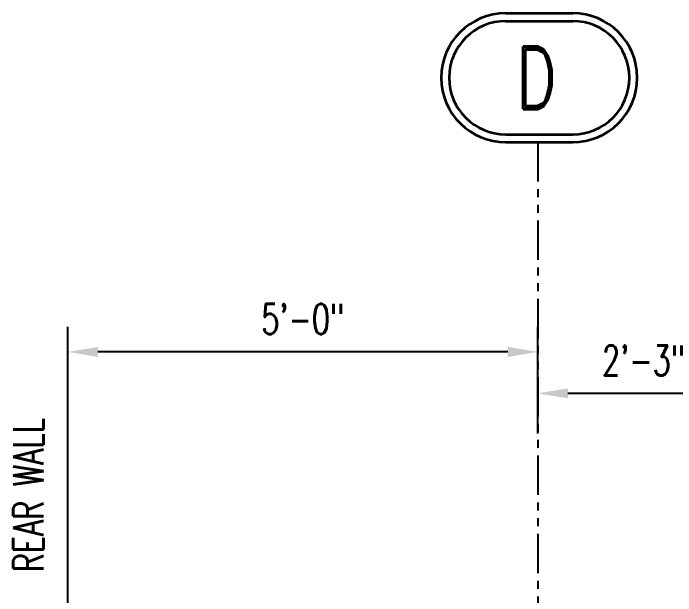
# Model space of a CAD drawing. Header units: inches. Extents: x 0 to 1408, y 0 to 1088.
# Drawn here: x 775.4 to 860, y 927.5 to 1001.9 of the extents above; entities that cross this region are included whole.
import ezdxf
from ezdxf.enums import TextEntityAlignment as Align

# ---------------------------------------------------------------- set-up
doc = ezdxf.new("R2010")
doc.units = ezdxf.units.IN
doc.header["$LTSCALE"] = 32
doc.header["$MEASUREMENT"] = 0
doc.linetypes.add('PHANTOM2', pattern=[1.25, 0.625, -0.125, 0.125, -0.125, 0.125, -0.125])
for name, color, linetype, lineweight in [('AM_6', 140, 'Continuous', 35), ('Equipment-AM_0', 7, 'Continuous', 50), ('Equipment-AM_5', 92, 'Continuous', 25), ('Equipment-AM_6', 140, 'Continuous', 35), ('Layout-AM_11', 92, 'PHANTOM2', 25)]:
    doc.layers.add(name, color=color, linetype=linetype, lineweight=lineweight)
doc.styles.add('ROMAND', font='romand')
doc.styles.get("Standard").update_dxf_attribs({"font": 'ROMANS.SHX', "width": 0.7})
doc.dimstyles.new('VALMET_ANSI$0', dxfattribs={"dimscale": 48, "dimtxt": 0.12, "dimasz": 0.12, "dimexe": 0.1, "dimexo": 0.05, "dimgap": 0.06, "dimtad": 1, "dimtoh": 1, "dimdec": 5, "dimzin": 7, "dimdsep": 46, "dimlunit": 4, "dimtxsty": 'Standard', "dimcen": 0, "dimclrd": 256, "dimclre": 256, "dimclrt": 140, "dimadec": 0, "dimazin": 2, "dimtp": 0.1, "dimtm": 0.1, "dimtfac": 0.71, "dimtdec": 5, "dimtofl": 0, "dimtmove": 0, "dimatfit": 3, "dimfxl": 1, "dimfrac": 2, "dimtolj": 1, "dimtzin": 7, "dimlwd": -1, "dimlwe": -1, "dimarcsym": 1})

# ---------------------------------------------------------------- blocks, each defined once
blk = doc.blocks.new('*D88')
at = {"layer": 'Defpoints', "color": 0, "transparency": 16777216}
for p in [(782.409, 958.673), (842.359, 951.932), (782.409, 919.274)]:
    blk.add_point(p, dxfattribs=at)
at = {"layer": 'Equipment-AM_5', "linetype": 'ByBlock', "transparency": 16777216}
for p, q in [((782.409, 920.874), (782.409, 961.873)), ((842.359, 953.532), (842.359, 961.873)), ((838.519, 958.673), (786.249, 958.673))]:
    blk.add_line(p, q, dxfattribs=at)
at = {"layer": 'Equipment-AM_5', "transparency": 16777216}
for points in [[(786.249, 959.313), (786.249, 958.033), (782.409, 958.673)], [(838.519, 959.313), (838.519, 958.033), (842.359, 958.673)]]:
    blk.add_solid(points, dxfattribs=at)
at = {"layer": 'Equipment-AM_5', "color": 140, "transparency": 16777216, "insert": (812.384, 962.879), "char_height": 3.84, "attachment_point": 5}
blk.add_mtext('\\A1;5\'-0"', dxfattribs=at)
blk = doc.blocks.new('*D89')
at = {"layer": 'Defpoints', "color": 0, "transparency": 16777216}
for p in [(842.359, 953.387), (869.359, 952.605), (842.359, 946.645)]:
    blk.add_point(p, dxfattribs=at)
at = {"layer": 'Equipment-AM_5', "linetype": 'ByBlock', "transparency": 16777216}
for p, q in [((842.359, 948.245), (842.359, 956.587)), ((869.359, 954.205), (869.359, 956.587)), ((865.519, 953.387), (846.199, 953.387))]:
    blk.add_line(p, q, dxfattribs=at)
at = {"layer": 'Equipment-AM_5', "transparency": 16777216}
for points in [[(846.199, 954.027), (846.199, 952.747), (842.359, 953.387)], [(865.519, 954.027), (865.519, 952.747), (869.359, 953.387)]]:
    blk.add_solid(points, dxfattribs=at)
at = {"layer": 'Equipment-AM_5', "color": 140, "transparency": 16777216, "insert": (855.859, 957.592), "char_height": 3.84, "attachment_point": 5}
blk.add_mtext('\\A1;2\'-3"', dxfattribs=at)
blk = doc.blocks.new('Column Row Bubble')
at = {"layer": 'AM_6'}
for p, q in [((0.2573, 0.5145), (0.5241, 0.5145)), ((0.2573, 0.4833), (0.5241, 0.4833)), ((0.2573, 0.0313), (0.5241, 0.0313)), ((0.2573, 0), (0.5241, 0))]:
    blk.add_line(p, q, dxfattribs=at)
for centre, radius, start, end in [((0.2573, 0.2573), 0.2573, 90, 270), ((0.5241, 0.2573), 0.2573, 270, 90), ((0.2573, 0.2573), 0.226, 90, 270), ((0.5241, 0.2573), 0.226, 270, 90)]:
    blk.add_arc(centre, radius, start, end, dxfattribs=at)
at = {"layer": 'AM_6', "style": 'ROMAND', "width": 0.75}
blk.add_attdef('X', text='', height=0.25, dxfattribs=at).set_placement((0.379, 0.2573), align=Align.MIDDLE)

msp = doc.modelspace()

# ---------------------------------------------------------------- linework, layer by layer
at = {"layer": 'Layout-AM_11', "ltscale": 0.25}
msp.add_line((842.358802, 985.446908), (842.358802, 650.740223), dxfattribs=at)

# ---------------------------------------------------------------- block references
at = {"layer": 'Equipment-AM_0', "xscale": 32, "yscale": 32, "zscale": 32}
msp.add_blockref('Column Row Bubble', (830.04017, 985.446907), dxfattribs=at).add_auto_attribs({'X': 'D'})

# ---------------------------------------------------------------- texts
at = {"layer": 'Equipment-AM_6', "color": 140, "insert": (775.437193, 930.55641), "char_height": 3.84, "attachment_point": 1, "rotation": 90}
msp.add_mtext_dynamic_manual_height_columns('REAR WALL', width=25.05873641, gutter_width=19.2, heights=[0], dxfattribs=at)

# ---------------------------------------------------------------- dimensions: what is measured, and where the dimension line sits
at = {"layer": 'Equipment-AM_5'}
for base, p1, p2, override, picture, middle in [((782.408802, 958.673089), (842.358802, 951.931554), (782.408802, 919.273951), {"dimscale": 32, "dimdec": 3}, '*D88', (812.383802, 962.878803)), ((842.358802, 953.386536), (869.358802, 952.605371), (842.358802, 946.645001), {"dimscale": 32, "dimdec": 3, "dimpost": ''}, '*D89', (855.858802, 957.59225))]:
    dim = msp.add_linear_dim(base=base, p1=p1, p2=p2, dimstyle='VALMET_ANSI$0', override=override, dxfattribs=at)
    dim.commit()
    dim.dimension.update_dxf_attribs({"geometry": picture, "text_midpoint": middle})

doc.saveas('drawing.dxf')
